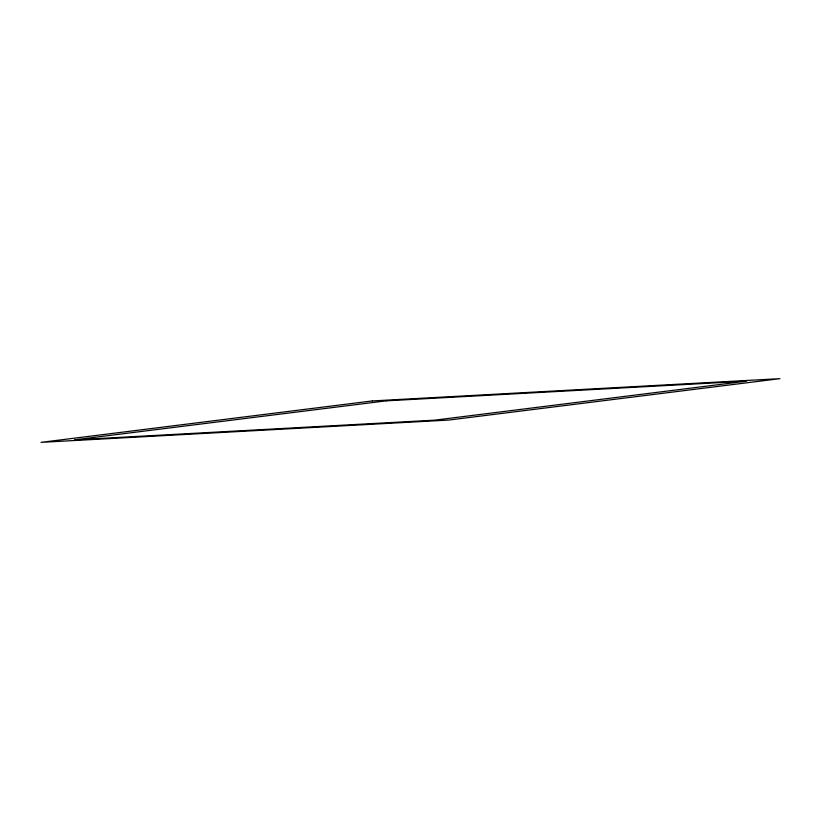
<?xml version="1.0" encoding="UTF-8"?>
<svg xmlns="http://www.w3.org/2000/svg" width="821" height="821" viewBox="0 0 821 821"><rect width="100%" height="100%" fill="white"/><g stroke="black" fill="none" stroke-linecap="round" stroke-linejoin="round"><path stroke-width="1.23" d="M372.282 400.935L41.05 442.345L448.718 420.065L779.95 378.655L372.282 400.935M386.352 400.843L74.372 439.851L434.648 420.157L746.628 381.149L386.352 400.843"/></g></svg>
